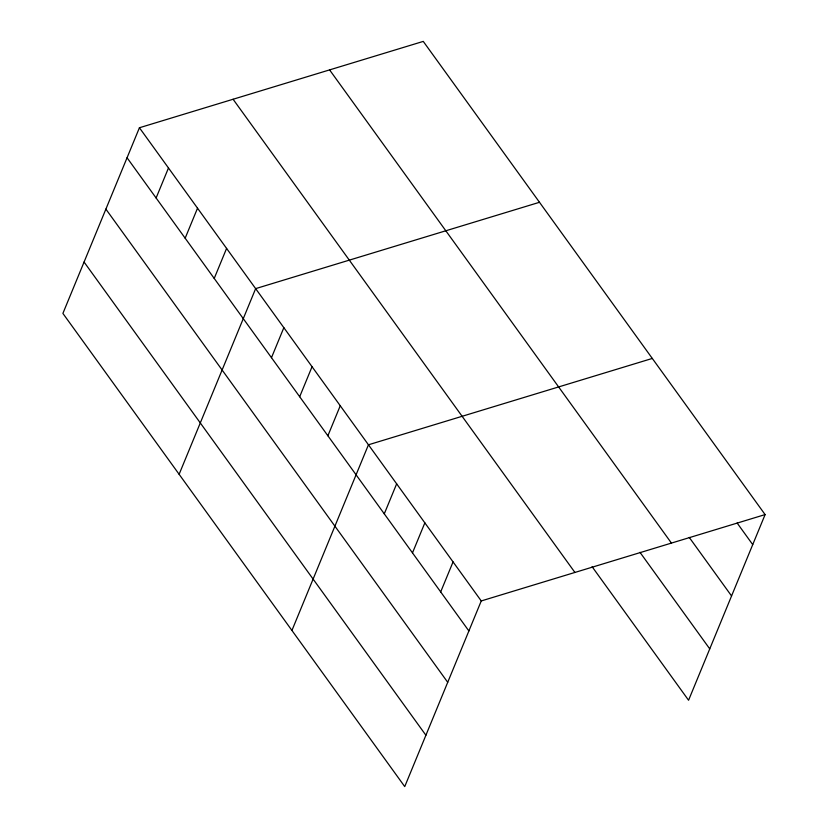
<?xml version="1.0" encoding="UTF-8"?>
<svg xmlns="http://www.w3.org/2000/svg" width="828" height="828" viewBox="0 0 828 828"><rect width="100%" height="100%" fill="white"/><g stroke="black" fill="none" stroke-linecap="round" stroke-linejoin="round"><path stroke-width="1.24" d="M139.425 127.75L62.897 313.408L404.737 786.6L481.254 600.942L765.103 514.592L423.263 41.4L139.425 127.75L481.254 600.942M156.109 197.985L168.477 167.97M185.161 238.205L197.53 208.19M214.224 278.425L226.593 248.41M179.127 474.289L255.645 288.63L539.483 202.291M271.481 357.686L283.849 327.671M299.684 396.726L312.052 366.711M327.878 435.766L340.246 405.751M291.932 630.45L368.45 444.791L652.298 358.441M384.285 513.836L396.653 483.831M412.489 552.876L424.857 522.861M440.682 591.916L453.061 561.901M765.103 514.592L688.575 700.25L592.103 566.694M737.148 523.027L752.724 544.607M689.258 537.413L731.559 595.963M329.596 69.894L671.436 543.085M639.982 552.317L709.751 648.883M233.092 99.257L574.922 572.448M127.057 157.765L468.886 630.957M105.88 209.122L447.72 682.313M84.073 262.041L425.902 735.233"/></g></svg>
